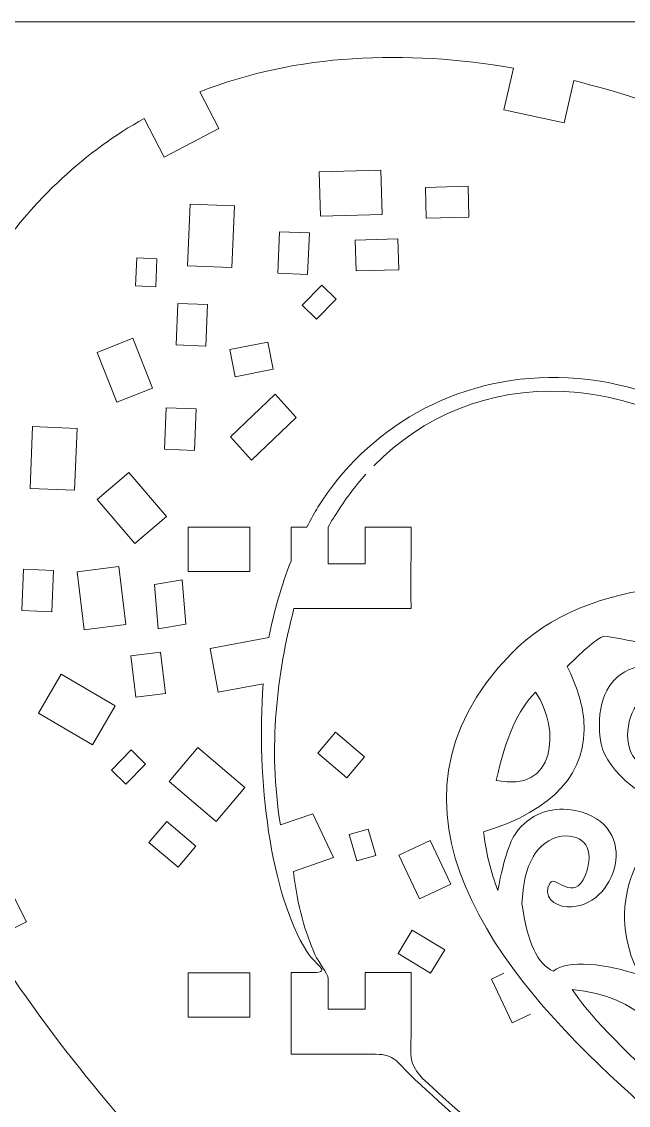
# Model space of a CAD drawing. Header units: millimetres. Extents: x -135 to 135, y -162 to 162.
# Drawn here: x -74.6 to -25.5, y 74.7 to 162.5 of the extents above; entities that cross this region are included whole.
import ezdxf

# ---------------------------------------------------------------- set-up
doc = ezdxf.new("R2010")
doc.units = ezdxf.units.MM
doc.header["$MEASUREMENT"] = 0
doc.layers.add('layer 1', color=7, linetype='Continuous')

msp = doc.modelspace()

# ---------------------------------------------------------------- linework, layer by layer
at = {"layer": 'layer 1', "color": 250, "lineweight": 20}
msp.add_open_spline([(-135, -162.5), (-135, -162.5), (135, -162.5), (135, -162.5), (135, -162.5), (135, -162.5), (135, 162.5), (135, 162.5), (135, 162.5), (135, 162.5), (-135, 162.5), (-135, 162.5), (-135, 162.5), (-135, 162.5), (-135, -162.5), (-135, -162.5), (-135, -162.5), (-135, -162.5), (-135, -162.5), (-135, -162.5)], degree=3, knots=[0, 0, 0, 0, 0.1666667, 0.1666667, 0.1666667, 0.1666667, 0.3333333, 0.3333333, 0.3333333, 0.3333333, 0.5, 0.5, 0.5, 0.5, 0.6666667, 0.6666667, 0.6666667, 0.6666667, 1, 1, 1, 1], dxfattribs=at)
at = {"layer": 'layer 1', "lineweight": 20}
for points, knots in [([(-0.9252, 12.3382), (-0.9252, 12.3382), (-3.4266, 12.3382), (-3.4266, 12.3382), (-3.4266, 12.3382), (-4.1761, 13.3114), (-8.1055, 17.864), (-8.8681, 18.7976), (-8.8681, 18.7976), (-8.8681, 18.7976), (-6.0453, 21.1256), (-6.0453, 21.1256), (-6.0453, 21.1256), (-6.0453, 21.1256), (-9.2788, 24.9394), (-9.2788, 24.9394), (-9.2788, 24.9394), (-9.2788, 24.9394), (-12.1046, 22.6088), (-12.1046, 22.6088), (-12.1046, 22.6088), (-18.5001, 29.8607), (-25.2744, 35.9847), (-32.1602, 41.8675), (-32.1602, 41.8675), (-32.1602, 41.8675), (-29.7579, 44.6517), (-29.7579, 44.6517), (-29.7579, 44.6517), (-29.7579, 44.6517), (-33.5477, 47.9132), (-33.5477, 47.9132), (-33.5477, 47.9132), (-33.5477, 47.9132), (-35.9752, 45.0998), (-35.9752, 45.0998), (-35.9752, 45.0998), (-42.3428, 50.4607), (-48.7632, 55.7558), (-55.028, 61.6768), (-55.028, 61.6768), (-55.028, 61.6768), (-52.5106, 64.1245), (-52.5106, 64.1245), (-52.5106, 64.1245), (-52.5106, 64.1245), (-55.9806, 67.7243), (-55.9806, 67.7243), (-55.9806, 67.7243), (-55.9806, 67.7243), (-58.6165, 65.1615), (-58.6165, 65.1615), (-58.6165, 65.1615), (-64.7827, 71.3171), (-70.7555, 78.2223), (-76.329, 86.5613), (-76.329, 86.5613), (-76.6544, 87.0482), (-76.9695, 87.5399), (-77.2764, 88.0352), (-77.2764, 88.0352), (-77.2764, 88.0352), (-74.2019, 89.5773), (-74.2019, 89.5773), (-74.2019, 89.5773), (-74.2019, 89.5773), (-76.4511, 94.0429), (-76.4511, 94.0429), (-76.4511, 94.0429), (-76.4511, 94.0429), (-79.7019, 92.4123), (-79.7019, 92.4123), (-79.7019, 92.4123), (-85.1371, 103.4595), (-86.4009, 115.9919), (-83.8744, 127.2318), (-83.8744, 127.2318), (-83.8744, 127.2318), (-80.4991, 126.2621), (-80.4991, 126.2621), (-80.4991, 126.2621), (-80.4991, 126.2621), (-79.111, 131.0655), (-79.111, 131.0655), (-79.111, 131.0655), (-79.111, 131.0655), (-82.5318, 132.0483), (-82.5318, 132.0483), (-82.5318, 132.0483), (-81.2184, 135.967), (-79.4152, 139.6631), (-77.1374, 143.0028), (-77.1374, 143.0028), (-73.5841, 148.2127), (-69.3462, 152.0202), (-64.6683, 154.6662), (-64.6683, 154.6662), (-64.6683, 154.6662), (-63.0454, 151.5346), (-63.0454, 151.5346), (-63.0454, 151.5346), (-63.0454, 151.5346), (-58.6061, 153.8351), (-58.6061, 153.8351), (-58.6061, 153.8351), (-58.6061, 153.8351), (-60.1523, 156.819), (-60.1523, 156.819), (-60.1523, 156.819), (-52.2864, 159.9153), (-43.4924, 160.2366), (-34.7574, 158.7445), (-34.7574, 158.7445), (-34.7574, 158.7445), (-35.5314, 155.3679), (-35.5314, 155.3679), (-35.5314, 155.3679), (-35.5314, 155.3679), (-30.6459, 154.304), (-30.6459, 154.304), (-30.6459, 154.304), (-30.6459, 154.304), (-29.8624, 157.7218), (-29.8624, 157.7218), (-29.8624, 157.7218), (-26.4679, 156.8857), (-23.1105, 155.8012), (-19.8497, 154.5224), (-19.8497, 154.5224), (-14.9684, 152.6082), (-10.426, 150.353), (-6.9258, 148.0605), (-6.9258, 148.0605), (-6.9258, 148.0605), (-9.1026, 145.2171), (-9.1026, 145.2171), (-9.1026, 145.2171), (-9.1026, 145.2171), (-5.1537, 142.1503), (-5.1537, 142.1503), (-5.1537, 142.1503), (-5.1537, 142.1503), (-2.9541, 145.0233), (-2.9541, 145.0233), (-2.9541, 145.0233), (-2.9541, 145.0233), (-0.1877, 142.8481), (-0.1877, 142.8481)], [0, 0, 0, 0, 0.0263158, 0.0263158, 0.0263158, 0.0263158, 0.0526316, 0.0526316, 0.0526316, 0.0526316, 0.0789474, 0.0789474, 0.0789474, 0.0789474, 0.1052632, 0.1052632, 0.1052632, 0.1052632, 0.1315789, 0.1315789, 0.1315789, 0.1315789, 0.1578947, 0.1578947, 0.1578947, 0.1578947, 0.1842105, 0.1842105, 0.1842105, 0.1842105, 0.2105263, 0.2105263, 0.2105263, 0.2105263, 0.2368421, 0.2368421, 0.2368421, 0.2368421, 0.2631579, 0.2631579, 0.2631579, 0.2631579, 0.2894737, 0.2894737, 0.2894737, 0.2894737, 0.3157895, 0.3157895, 0.3157895, 0.3157895, 0.3421053, 0.3421053, 0.3421053, 0.3421053, 0.3684211, 0.3684211, 0.3684211, 0.3684211, 0.3947368, 0.3947368, 0.3947368, 0.3947368, 0.4210526, 0.4210526, 0.4210526, 0.4210526, 0.4473684, 0.4473684, 0.4473684, 0.4473684, 0.4736842, 0.4736842, 0.4736842, 0.4736842, 0.5, 0.5, 0.5, 0.5, 0.5263158, 0.5263158, 0.5263158, 0.5263158, 0.5526316, 0.5526316, 0.5526316, 0.5526316, 0.5789474, 0.5789474, 0.5789474, 0.5789474, 0.6052632, 0.6052632, 0.6052632, 0.6052632, 0.6315789, 0.6315789, 0.6315789, 0.6315789, 0.6578947, 0.6578947, 0.6578947, 0.6578947, 0.6842105, 0.6842105, 0.6842105, 0.6842105, 0.7105263, 0.7105263, 0.7105263, 0.7105263, 0.7368421, 0.7368421, 0.7368421, 0.7368421, 0.7631579, 0.7631579, 0.7631579, 0.7631579, 0.7894737, 0.7894737, 0.7894737, 0.7894737, 0.8157895, 0.8157895, 0.8157895, 0.8157895, 0.8421053, 0.8421053, 0.8421053, 0.8421053, 0.8684211, 0.8684211, 0.8684211, 0.8684211, 0.8947368, 0.8947368, 0.8947368, 0.8947368, 0.9210526, 0.9210526, 0.9210526, 0.9210526, 0.9473684, 0.9473684, 0.9473684, 0.9473684, 1, 1, 1, 1]), ([(-50.4866, 150.3399), (-50.4866, 150.3399), (-45.4884, 150.4717), (-45.4884, 150.4717), (-45.4884, 150.4717), (-45.4884, 150.4717), (-45.3935, 146.8728), (-45.3935, 146.8728), (-45.3935, 146.8728), (-45.3935, 146.8728), (-50.3918, 146.7411), (-50.3918, 146.7411), (-50.3918, 146.7411), (-50.3918, 146.7411), (-50.4866, 150.3399), (-50.4866, 150.3399)], [0, 0, 0, 0, 0.2, 0.2, 0.2, 0.2, 0.4, 0.4, 0.4, 0.4, 0.6, 0.6, 0.6, 0.6, 1, 1, 1, 1]), ([(-41.8829, 149.0747), (-41.8829, 149.0747), (-38.4266, 149.1658), (-38.4266, 149.1658), (-38.4266, 149.1658), (-38.4266, 149.1658), (-38.3609, 146.6772), (-38.3609, 146.6772), (-38.3609, 146.6772), (-38.3609, 146.6772), (-41.8174, 146.5861), (-41.8174, 146.5861), (-41.8174, 146.5861), (-41.8174, 146.5861), (-41.8829, 149.0747), (-41.8829, 149.0747)], [0, 0, 0, 0, 0.2, 0.2, 0.2, 0.2, 0.4, 0.4, 0.4, 0.4, 0.6, 0.6, 0.6, 0.6, 1, 1, 1, 1]), ([(-57.3533, 147.58), (-57.3533, 147.58), (-57.5571, 142.5843), (-57.5571, 142.5843), (-57.5571, 142.5843), (-57.5571, 142.5843), (-61.1542, 142.7309), (-61.1542, 142.7309), (-61.1542, 142.7309), (-61.1542, 142.7309), (-60.9504, 147.7267), (-60.9504, 147.7267), (-60.9504, 147.7267), (-60.9504, 147.7267), (-57.3533, 147.58), (-57.3533, 147.58)], [0, 0, 0, 0, 0.2, 0.2, 0.2, 0.2, 0.4, 0.4, 0.4, 0.4, 0.6, 0.6, 0.6, 0.6, 1, 1, 1, 1]), ([(-51.2871, 145.383), (-51.2871, 145.383), (-51.4241, 142.024), (-51.4241, 142.024), (-51.4241, 142.024), (-51.4241, 142.024), (-53.8426, 142.1226), (-53.8426, 142.1226), (-53.8426, 142.1226), (-53.8426, 142.1226), (-53.7056, 145.4816), (-53.7056, 145.4816), (-53.7056, 145.4816), (-53.7056, 145.4816), (-51.2871, 145.383), (-51.2871, 145.383)], [0, 0, 0, 0, 0.2, 0.2, 0.2, 0.2, 0.4, 0.4, 0.4, 0.4, 0.6, 0.6, 0.6, 0.6, 1, 1, 1, 1]), ([(-47.5715, 144.807), (-47.5715, 144.807), (-44.1152, 144.8982), (-44.1152, 144.8982), (-44.1152, 144.8982), (-44.1152, 144.8982), (-44.0495, 142.4095), (-44.0495, 142.4095), (-44.0495, 142.4095), (-44.0495, 142.4095), (-47.506, 142.3184), (-47.506, 142.3184), (-47.506, 142.3184), (-47.506, 142.3184), (-47.5715, 144.807), (-47.5715, 144.807)], [0, 0, 0, 0, 0.2, 0.2, 0.2, 0.2, 0.4, 0.4, 0.4, 0.4, 0.6, 0.6, 0.6, 0.6, 1, 1, 1, 1]), ([(-46.0619, 126.5301), (-38.2408, 134.4783), (-24.559, 135.9436), (-10.566, 122.5654), (-10.566, 122.5654), (-8.7795, 120.8575), (-6.9285, 119.8822), (-4.0316, 115.6225), (-4.0316, 115.6225), (2.1969, 126.797), (9.6764, 133.627), (18.7142, 137.765), (18.7142, 137.765), (29.9776, 142.6809), (44.8275, 144.4035), (55.9838, 138.0173), (55.9838, 138.0173), (55.9838, 138.0173), (55.2033, 135.9069), (55.2033, 135.9069), (55.2033, 135.9069), (55.2033, 135.9069), (58.1343, 134.823), (58.1343, 134.823), (58.1343, 134.823), (58.1343, 134.823), (58.7319, 136.4391), (58.7319, 136.4391), (58.7319, 136.4391), (58.8835, 136.3307), (59.8317, 135.7394), (60.7587, 134.8227), (60.7587, 134.8227), (65.808, 130.5491), (69.9962, 123.5402), (70.9314, 116.9582), (70.9314, 116.9582), (70.9314, 116.9582), (70.2239, 117.0408), (70.2239, 117.0408), (70.2239, 117.0408), (70.2239, 117.0408), (69.8342, 113.7017), (69.8342, 113.7017), (69.8342, 113.7017), (69.8342, 113.7017), (71.1599, 113.547), (71.1599, 113.547), (71.1599, 113.547), (71.147, 111.8057), (70.9353, 110.0066), (70.4929, 108.154), (70.4929, 108.154), (70.4929, 108.154), (70.1153, 109.1215), (70.1153, 109.1215), (70.1153, 109.1215), (70.1153, 109.1215), (65.3822, 107.2739), (65.3822, 107.2739), (65.3822, 107.2739), (65.3822, 107.2739), (66.7124, 103.866), (66.7124, 103.866), (66.7124, 103.866), (66.7124, 103.866), (69.5149, 104.96), (69.5149, 104.96), (69.5149, 104.96), (66.3394, 96.4612), (58.2198, 86.9459), (42.2051, 76.7549), (42.2051, 76.7549), (32.7884, 70.7626), (20.1123, 64.6867), (10.7083, 55.1359)], [0, 0, 0, 0, 0.05, 0.05, 0.05, 0.05, 0.1, 0.1, 0.1, 0.1, 0.15, 0.15, 0.15, 0.15, 0.2, 0.2, 0.2, 0.2, 0.25, 0.25, 0.25, 0.25, 0.3, 0.3, 0.3, 0.3, 0.35, 0.35, 0.35, 0.35, 0.4, 0.4, 0.4, 0.4, 0.45, 0.45, 0.45, 0.45, 0.5, 0.5, 0.5, 0.5, 0.55, 0.55, 0.55, 0.55, 0.6, 0.6, 0.6, 0.6, 0.65, 0.65, 0.65, 0.65, 0.7, 0.7, 0.7, 0.7, 0.75, 0.75, 0.75, 0.75, 0.8, 0.8, 0.8, 0.8, 0.85, 0.85, 0.85, 0.85, 0.9, 0.9, 0.9, 0.9, 1, 1, 1, 1]), ([(-63.6279, 143.2927), (-63.6279, 143.2927), (-63.7203, 141.0231), (-63.7203, 141.0231), (-63.7203, 141.0231), (-63.7203, 141.0231), (-65.3543, 141.0896), (-65.3543, 141.0896), (-65.3543, 141.0896), (-65.3543, 141.0896), (-65.2619, 143.3592), (-65.2619, 143.3592), (-65.2619, 143.3592), (-65.2619, 143.3592), (-63.6279, 143.2927), (-63.6279, 143.2927)], [0, 0, 0, 0, 0.2, 0.2, 0.2, 0.2, 0.4, 0.4, 0.4, 0.4, 0.6, 0.6, 0.6, 0.6, 1, 1, 1, 1]), ([(-49.1053, 140.0176), (-49.1053, 140.0176), (-50.6943, 138.3944), (-50.6943, 138.3944), (-50.6943, 138.3944), (-50.6943, 138.3944), (-51.8629, 139.5384), (-51.8629, 139.5384), (-51.8629, 139.5384), (-51.8629, 139.5384), (-50.274, 141.1615), (-50.274, 141.1615), (-50.274, 141.1615), (-50.274, 141.1615), (-49.1053, 140.0176), (-49.1053, 140.0176)], [0, 0, 0, 0, 0.2, 0.2, 0.2, 0.2, 0.4, 0.4, 0.4, 0.4, 0.6, 0.6, 0.6, 0.6, 1, 1, 1, 1]), ([(-51.4856, 121.5548), (-51.1549, 122.1865), (-50.8139, 122.8071), (-50.5914, 123.1675), (-50.5914, 123.1675), (-42.8291, 135.7385), (-21.8995, 140.7366), (-4.1735, 116.8562)], [0, 0, 0, 0, 0.3333333, 0.3333333, 0.3333333, 0.3333333, 1, 1, 1, 1]), ([(-59.5288, 139.5831), (-59.5288, 139.5831), (-59.6657, 136.2242), (-59.6657, 136.2242), (-59.6657, 136.2242), (-59.6657, 136.2242), (-62.0843, 136.3228), (-62.0843, 136.3228), (-62.0843, 136.3228), (-62.0843, 136.3228), (-61.9472, 139.6817), (-61.9472, 139.6817), (-61.9472, 139.6817), (-61.9472, 139.6817), (-59.5288, 139.5831), (-59.5288, 139.5831)], [0, 0, 0, 0, 0.2, 0.2, 0.2, 0.2, 0.4, 0.4, 0.4, 0.4, 0.6, 0.6, 0.6, 0.6, 1, 1, 1, 1]), ([(-65.5769, 136.855), (-65.5769, 136.855), (-63.9796, 132.826), (-63.9796, 132.826), (-63.9796, 132.826), (-63.9796, 132.826), (-66.8804, 131.6758), (-66.8804, 131.6758), (-66.8804, 131.6758), (-66.8804, 131.6758), (-68.4777, 135.7048), (-68.4777, 135.7048), (-68.4777, 135.7048), (-68.4777, 135.7048), (-65.5769, 136.855), (-65.5769, 136.855)], [0, 0, 0, 0, 0.2, 0.2, 0.2, 0.2, 0.4, 0.4, 0.4, 0.4, 0.6, 0.6, 0.6, 0.6, 1, 1, 1, 1]), ([(-52.7685, 118.8035), (-53.5222, 116.8987), (-54.184, 114.6522), (-54.5547, 112.6202), (-54.5547, 112.6202), (-54.5547, 112.6202), (-59.3285, 111.717), (-59.3285, 111.717), (-59.3285, 111.717), (-59.3285, 111.717), (-58.6592, 108.1797), (-58.6592, 108.1797), (-58.6592, 108.1797), (-58.6592, 108.1797), (-55.0291, 108.8665), (-55.0291, 108.8665), (-55.0291, 108.8665), (-55.6, 101.1517), (-54.4485, 91.8709), (-51.4828, 87.1825), (-51.4828, 87.1825), (-50.6503, 85.8661), (-49.2961, 85.4723), (-51.332, 85.4723), (-51.332, 85.4723), (-51.332, 85.4723), (-52.7686, 85.4723), (-52.7686, 85.4723), (-52.7686, 85.4723), (-52.7686, 85.4723), (-52.7686, 78.8723), (-52.7686, 78.8723), (-52.7686, 78.8723), (-52.7686, 78.8723), (-46.2441, 78.8723), (-46.2441, 78.8723), (-46.2441, 78.8723), (-44.394, 78.8723), (-44.4536, 78.4893), (-43.1178, 77.1919), (-43.1178, 77.1919), (-38.9081, 73.1025), (-29.5873, 65.4332), (-27.6296, 63.2268), (-27.6296, 63.2268), (-16.3251, 50.4869), (-7.3887, 32.7259), (-2.8263, 28.2318), (-2.8263, 28.2318), (1.2325, 46.7595), (14.6036, 60.7068), (36.9755, 72.1786), (36.9755, 72.1786), (45.994, 76.8031), (55.9566, 83.6764), (63.2412, 91.6553), (63.2412, 91.6553), (70.4492, 99.5503), (73.2814, 108.32), (72.5804, 116.352), (72.5804, 116.352), (72.5804, 116.352), (72.628, 116.7602), (72.628, 116.7602), (72.628, 116.7602), (72.628, 116.7602), (72.5402, 116.7705), (72.5402, 116.7705), (72.5402, 116.7705), (72.299, 119.115), (71.757, 121.3939), (70.9333, 123.5665), (70.9333, 123.5665), (70.9333, 123.5665), (73.1307, 123.3101), (73.1307, 123.3101), (73.1307, 123.3101), (73.1307, 123.3101), (73.7102, 128.2763), (73.7102, 128.2763), (73.7102, 128.2763), (73.7102, 128.2763), (70.1344, 128.6936), (70.1344, 128.6936), (70.1344, 128.6936), (70.1344, 128.6936), (69.8297, 126.0825), (69.8297, 126.0825), (69.8297, 126.0825), (68.7104, 128.3207), (67.2782, 130.4186), (65.556, 132.3244), (65.556, 132.3244), (65.556, 132.3244), (67.2913, 131.2973), (67.2913, 131.2973), (67.2913, 131.2973), (67.2913, 131.2973), (69.4987, 135.0271), (69.4987, 135.0271), (69.4987, 135.0271), (69.4987, 135.0271), (66.8133, 136.6165), (66.8133, 136.6165), (66.8133, 136.6165), (66.8133, 136.6165), (64.7697, 133.1636), (64.7697, 133.1636), (64.7697, 133.1636), (64.2267, 133.7186), (62.6376, 135.5032), (61.4786, 136.2196)], [0, 0, 0, 0, 0.0344828, 0.0344828, 0.0344828, 0.0344828, 0.0689655, 0.0689655, 0.0689655, 0.0689655, 0.1034483, 0.1034483, 0.1034483, 0.1034483, 0.137931, 0.137931, 0.137931, 0.137931, 0.1724138, 0.1724138, 0.1724138, 0.1724138, 0.2068966, 0.2068966, 0.2068966, 0.2068966, 0.2413793, 0.2413793, 0.2413793, 0.2413793, 0.2758621, 0.2758621, 0.2758621, 0.2758621, 0.3103448, 0.3103448, 0.3103448, 0.3103448, 0.3448276, 0.3448276, 0.3448276, 0.3448276, 0.3793103, 0.3793103, 0.3793103, 0.3793103, 0.4137931, 0.4137931, 0.4137931, 0.4137931, 0.4482759, 0.4482759, 0.4482759, 0.4482759, 0.4827586, 0.4827586, 0.4827586, 0.4827586, 0.5172414, 0.5172414, 0.5172414, 0.5172414, 0.5517241, 0.5517241, 0.5517241, 0.5517241, 0.5862069, 0.5862069, 0.5862069, 0.5862069, 0.6206897, 0.6206897, 0.6206897, 0.6206897, 0.6551724, 0.6551724, 0.6551724, 0.6551724, 0.6896552, 0.6896552, 0.6896552, 0.6896552, 0.7241379, 0.7241379, 0.7241379, 0.7241379, 0.7586207, 0.7586207, 0.7586207, 0.7586207, 0.7931034, 0.7931034, 0.7931034, 0.7931034, 0.8275862, 0.8275862, 0.8275862, 0.8275862, 0.862069, 0.862069, 0.862069, 0.862069, 0.8965517, 0.8965517, 0.8965517, 0.8965517, 0.9310345, 0.9310345, 0.9310345, 0.9310345, 1, 1, 1, 1]), ([(-57.7258, 135.9335), (-57.7258, 135.9335), (-54.6616, 136.546), (-54.6616, 136.546), (-54.6616, 136.546), (-54.6616, 136.546), (-54.2205, 134.3396), (-54.2205, 134.3396), (-54.2205, 134.3396), (-54.2205, 134.3396), (-57.2849, 133.7271), (-57.2849, 133.7271), (-57.2849, 133.7271), (-57.2849, 133.7271), (-57.7258, 135.9335), (-57.7258, 135.9335)], [0, 0, 0, 0, 0.2, 0.2, 0.2, 0.2, 0.4, 0.4, 0.4, 0.4, 0.6, 0.6, 0.6, 0.6, 1, 1, 1, 1]), ([(-52.3549, 130.4314), (-52.3549, 130.4314), (-55.9679, 126.9874), (-55.9679, 126.9874), (-55.9679, 126.9874), (-55.9679, 126.9874), (-57.6761, 128.8729), (-57.6761, 128.8729), (-57.6761, 128.8729), (-57.6761, 128.8729), (-54.0631, 132.3169), (-54.0631, 132.3169), (-54.0631, 132.3169), (-54.0631, 132.3169), (-52.3549, 130.4314), (-52.3549, 130.4314)], [0, 0, 0, 0, 0.2, 0.2, 0.2, 0.2, 0.4, 0.4, 0.4, 0.4, 0.6, 0.6, 0.6, 0.6, 1, 1, 1, 1]), ([(-60.4602, 131.1285), (-60.4602, 131.1285), (-60.5972, 127.7695), (-60.5972, 127.7695), (-60.5972, 127.7695), (-60.5972, 127.7695), (-63.0157, 127.8681), (-63.0157, 127.8681), (-63.0157, 127.8681), (-63.0157, 127.8681), (-62.8786, 131.2271), (-62.8786, 131.2271), (-62.8786, 131.2271), (-62.8786, 131.2271), (-60.4602, 131.1285), (-60.4602, 131.1285)], [0, 0, 0, 0, 0.2, 0.2, 0.2, 0.2, 0.4, 0.4, 0.4, 0.4, 0.6, 0.6, 0.6, 0.6, 1, 1, 1, 1]), ([(-70.0955, 129.5485), (-70.0955, 129.5485), (-70.2992, 124.5527), (-70.2992, 124.5527), (-70.2992, 124.5527), (-70.2992, 124.5527), (-73.8963, 124.6994), (-73.8963, 124.6994), (-73.8963, 124.6994), (-73.8963, 124.6994), (-73.6925, 129.6952), (-73.6925, 129.6952), (-73.6925, 129.6952), (-73.6925, 129.6952), (-70.0955, 129.5485), (-70.0955, 129.5485)], [0, 0, 0, 0, 0.2, 0.2, 0.2, 0.2, 0.4, 0.4, 0.4, 0.4, 0.6, 0.6, 0.6, 0.6, 1, 1, 1, 1]), ([(-65.9075, 125.9864), (-65.9075, 125.9864), (-62.8616, 122.4199), (-62.8616, 122.4199), (-62.8616, 122.4199), (-62.8616, 122.4199), (-65.4295, 120.2268), (-65.4295, 120.2268), (-65.4295, 120.2268), (-65.4295, 120.2268), (-68.4755, 123.7933), (-68.4755, 123.7933), (-68.4755, 123.7933), (-68.4755, 123.7933), (-65.9075, 125.9864), (-65.9075, 125.9864)], [0, 0, 0, 0, 0.2, 0.2, 0.2, 0.2, 0.4, 0.4, 0.4, 0.4, 0.6, 0.6, 0.6, 0.6, 1, 1, 1, 1]), ([(-26.3189, 61.7657), (-28.0914, 64.2602), (-32.6095, 68.6677), (-35.368, 70.9563), (-35.368, 70.9563), (-37.5862, 72.7966), (-41.8164, 76.5536), (-42.2395, 77.0366), (-42.2395, 77.0366), (-43.2786, 78.2233), (-43.0486, 78.8109), (-43.0486, 80.3356), (-43.0486, 80.3356), (-43.0486, 80.3356), (-43.0486, 85.4723), (-43.0486, 85.4723), (-43.0486, 85.4723), (-43.0486, 85.4723), (-46.7686, 85.4723), (-46.7686, 85.4723), (-46.7686, 85.4723), (-46.7686, 85.4723), (-46.7686, 82.5033), (-46.7686, 82.5033), (-46.7686, 82.5033), (-46.7686, 82.5033), (-49.7686, 82.5033), (-49.7686, 82.5033), (-49.7686, 82.5033), (-49.7686, 82.5033), (-49.767, 84.9618), (-49.767, 84.9618), (-49.767, 84.9618), (-49.7738, 85.4468), (-50.5085, 86.2205), (-50.8362, 86.9458), (-50.8362, 86.9458), (-51.625, 88.6914), (-52.2357, 90.8429), (-52.5783, 93.6528), (-52.5783, 93.6528), (-52.5783, 93.6528), (-49.3273, 94.7957), (-49.3273, 94.7957), (-49.3273, 94.7957), (-49.3273, 94.7957), (-50.999, 98.3345), (-50.999, 98.3345), (-50.999, 98.3345), (-50.999, 98.3345), (-53.6314, 97.4368), (-53.6314, 97.4368), (-53.6314, 97.4368), (-54.6495, 103.7257), (-53.9057, 109.6906), (-52.5359, 114.959), (-52.5359, 114.959), (-52.5359, 114.959), (-43.0486, 114.9633), (-43.0486, 114.9633), (-43.0486, 114.9633), (-43.0486, 114.9633), (-43.0707, 116.0012), (-43.0707, 116.0012), (-43.0707, 116.0012), (-43.0707, 116.0012), (-43.0486, 121.5633), (-43.0486, 121.5633), (-43.0486, 121.5633), (-43.0486, 121.5633), (-46.7686, 121.5633), (-46.7686, 121.5633), (-46.7686, 121.5633), (-46.7686, 121.5633), (-46.7686, 118.5943), (-46.7686, 118.5943), (-46.7686, 118.5943), (-46.7686, 118.5943), (-49.7686, 118.5943), (-49.7686, 118.5943), (-49.7686, 118.5943), (-49.7686, 118.5943), (-49.7685, 121.5548), (-49.7685, 121.5548), (-49.7685, 121.5548), (-49.4831, 122.1027), (-49.2943, 122.34), (-49.142, 122.5878), (-49.142, 122.5878), (-48.4241, 123.7555), (-47.6081, 124.8463), (-46.7055, 125.8468)], [0, 0, 0, 0, 0.0416667, 0.0416667, 0.0416667, 0.0416667, 0.0833333, 0.0833333, 0.0833333, 0.0833333, 0.125, 0.125, 0.125, 0.125, 0.1666667, 0.1666667, 0.1666667, 0.1666667, 0.2083333, 0.2083333, 0.2083333, 0.2083333, 0.25, 0.25, 0.25, 0.25, 0.2916667, 0.2916667, 0.2916667, 0.2916667, 0.3333333, 0.3333333, 0.3333333, 0.3333333, 0.375, 0.375, 0.375, 0.375, 0.4166667, 0.4166667, 0.4166667, 0.4166667, 0.4583333, 0.4583333, 0.4583333, 0.4583333, 0.5, 0.5, 0.5, 0.5, 0.5416667, 0.5416667, 0.5416667, 0.5416667, 0.5833333, 0.5833333, 0.5833333, 0.5833333, 0.625, 0.625, 0.625, 0.625, 0.6666667, 0.6666667, 0.6666667, 0.6666667, 0.7083333, 0.7083333, 0.7083333, 0.7083333, 0.75, 0.75, 0.75, 0.75, 0.7916667, 0.7916667, 0.7916667, 0.7916667, 0.8333333, 0.8333333, 0.8333333, 0.8333333, 0.875, 0.875, 0.875, 0.875, 0.9166667, 0.9166667, 0.9166667, 0.9166667, 1, 1, 1, 1]), ([(-61.1012, 121.5549), (-61.1012, 121.5549), (-56.1011, 121.5549), (-56.1011, 121.5549), (-56.1011, 121.5549), (-56.1011, 121.5549), (-56.1011, 117.9549), (-56.1011, 117.9549), (-56.1011, 117.9549), (-56.1011, 117.9549), (-61.1012, 117.9549), (-61.1012, 117.9549), (-61.1012, 117.9549), (-61.1012, 117.9549), (-61.1012, 121.5549), (-61.1012, 121.5549)], [0, 0, 0, 0, 0.2, 0.2, 0.2, 0.2, 0.4, 0.4, 0.4, 0.4, 0.6, 0.6, 0.6, 0.6, 1, 1, 1, 1]), ([(-61.1012, 121.5548), (-61.1012, 121.5548), (-56.1011, 121.5548), (-56.1011, 121.5548), (-56.1011, 121.5548), (-56.1011, 121.5548), (-56.1011, 117.9548), (-56.1011, 117.9548), (-56.1011, 117.9548), (-56.1011, 117.9548), (-61.1012, 117.9548), (-61.1012, 117.9548), (-61.1012, 117.9548), (-61.1012, 117.9548), (-61.1012, 121.5548), (-61.1012, 121.5548)], [0, 0, 0, 0, 0.2, 0.2, 0.2, 0.2, 0.4, 0.4, 0.4, 0.4, 0.6, 0.6, 0.6, 0.6, 1, 1, 1, 1]), ([(-51.4856, 121.5548), (-51.4856, 121.5548), (-52.7685, 121.5548), (-52.7685, 121.5548), (-52.7685, 121.5548), (-52.7685, 121.5548), (-52.7685, 118.7606), (-52.7685, 118.7606)], [0, 0, 0, 0, 0.3333333, 0.3333333, 0.3333333, 0.3333333, 1, 1, 1, 1]), ([(-72.0051, 118.0529), (-72.0051, 118.0529), (-72.142, 114.6939), (-72.142, 114.6939), (-72.142, 114.6939), (-72.142, 114.6939), (-74.5605, 114.7925), (-74.5605, 114.7925), (-74.5605, 114.7925), (-74.5605, 114.7925), (-74.4235, 118.1515), (-74.4235, 118.1515), (-74.4235, 118.1515), (-74.4235, 118.1515), (-72.0051, 118.0529), (-72.0051, 118.0529)], [0, 0, 0, 0, 0.2, 0.2, 0.2, 0.2, 0.4, 0.4, 0.4, 0.4, 0.6, 0.6, 0.6, 0.6, 1, 1, 1, 1]), ([(-66.7108, 118.3606), (-66.7108, 118.3606), (-66.1362, 113.6581), (-66.1362, 113.6581), (-66.1362, 113.6581), (-66.1362, 113.6581), (-69.5217, 113.2442), (-69.5217, 113.2442), (-69.5217, 113.2442), (-69.5217, 113.2442), (-70.0963, 117.9466), (-70.0963, 117.9466), (-70.0963, 117.9466), (-70.0963, 117.9466), (-66.7108, 118.3606), (-66.7108, 118.3606)], [0, 0, 0, 0, 0.2, 0.2, 0.2, 0.2, 0.4, 0.4, 0.4, 0.4, 0.6, 0.6, 0.6, 0.6, 1, 1, 1, 1]), ([(-61.5862, 117.2781), (-61.5862, 117.2781), (-61.2851, 113.6851), (-61.2851, 113.6851), (-61.2851, 113.6851), (-61.2851, 113.6851), (-63.5343, 113.3111), (-63.5343, 113.3111), (-63.5343, 113.3111), (-63.5343, 113.3111), (-63.8353, 116.9041), (-63.8353, 116.9041), (-63.8353, 116.9041), (-63.8353, 116.9041), (-61.5862, 117.2781), (-61.5862, 117.2781)], [0, 0, 0, 0, 0.2, 0.2, 0.2, 0.2, 0.4, 0.4, 0.4, 0.4, 0.6, 0.6, 0.6, 0.6, 1, 1, 1, 1]), ([(-20.6876, 116.7663), (-20.9239, 116.7499), (-22.3621, 116.6636), (-22.5971, 116.6412), (-22.5971, 116.6412), (-27.3766, 116.1842), (-31.8728, 114.4592), (-34.93, 111.3286), (-34.93, 111.3286), (-47.0897, 98.8769), (-35.6509, 85.0969), (-26.0388, 76.3393), (-26.0388, 76.3393), (-17.2785, 68.3577), (-14.1245, 63.446), (-12.9203, 61.0984), (-12.9203, 61.0984), (-12.0723, 59.4451), (-11.4197, 57.749), (-10.8827, 56.0309)], [0, 0, 0, 0, 0.1666667, 0.1666667, 0.1666667, 0.1666667, 0.3333333, 0.3333333, 0.3333333, 0.3333333, 0.5, 0.5, 0.5, 0.5, 0.6666667, 0.6666667, 0.6666667, 0.6666667, 1, 1, 1, 1]), ([(-21.3062, 98.5065), (-24.6649, 96.0634), (-27.4467, 90.7883), (-24.5412, 85.2531), (-24.5412, 85.2531), (-27.0502, 86.1803), (-30.5229, 86.5621), (-31.519, 85.5967), (-31.519, 85.5967), (-32.7917, 86.117), (-33.6409, 87.9286), (-34.0664, 91.0313), (-34.0664, 91.0313), (-33.9412, 94.2755), (-32.8784, 96.1085), (-30.8778, 96.5302), (-30.8778, 96.5302), (-29.0574, 96.6815), (-28.0822, 95.5303), (-28.9339, 93.3837), (-28.9339, 93.3837), (-29.863, 91.042), (-31.3861, 93.411), (-31.7886, 92.7442), (-31.7886, 92.7442), (-32.4557, 91.6395), (-31.465, 90.8687), (-30.4141, 90.8067), (-30.4141, 90.8067), (-26.444, 90.5725), (-24.222, 97.4826), (-29.764, 98.608), (-29.764, 98.608), (-31.4126, 98.9429), (-33.1829, 98.4835), (-34.3671, 97.0417), (-34.3671, 97.0417), (-35.0298, 96.2347), (-35.4719, 94.9475), (-36.0233, 92.1279), (-36.0233, 92.1279), (-36.6066, 93.6619), (-36.9924, 95.2423), (-37.1806, 96.8693), (-37.1806, 96.8693), (-31.462, 98.636), (-28.7527, 101.6608), (-29.0529, 105.9433), (-29.0529, 105.9433), (-29.214, 107.4086), (-29.6694, 108.8458), (-30.4188, 110.2551), (-30.4188, 110.2551), (-28.9775, 111.6867), (-27.9969, 112.5122), (-27.4774, 112.7318), (-27.4774, 112.7318), (-25.0003, 112.3618), (-22.045, 111.7935), (-20.035, 110.614), (-20.035, 110.614), (-17.1387, 108.9147), (-15.9068, 105.9818), (-17.1336, 103.5928), (-17.1336, 103.5928), (-17.9046, 102.0917), (-20.5447, 100.628), (-22.2908, 101.1468), (-22.2908, 101.1468), (-25.1424, 101.994), (-25.8606, 103.7748), (-25.3766, 105.8117), (-25.3766, 105.8117), (-24.8985, 107.8244), (-23.1561, 108.8684), (-21.7512, 108.1515), (-21.7512, 108.1515), (-20.8425, 107.6879), (-20.4343, 107.189), (-20.1608, 106.3817), (-20.1608, 106.3817), (-19.8842, 105.5656), (-18.6785, 105.7936), (-19.1779, 107.7071), (-19.1779, 107.7071), (-19.8247, 110.1854), (-23.1664, 111.0471), (-25.4302, 109.9989), (-25.4302, 109.9989), (-27.1889, 109.1846), (-28.0422, 107.3117), (-27.742, 104.4587), (-27.742, 104.4587), (-27.4934, 102.0966), (-24.7245, 99.672), (-21.3062, 98.5065)], [0, 0, 0, 0, 0.04, 0.04, 0.04, 0.04, 0.08, 0.08, 0.08, 0.08, 0.12, 0.12, 0.12, 0.12, 0.16, 0.16, 0.16, 0.16, 0.2, 0.2, 0.2, 0.2, 0.24, 0.24, 0.24, 0.24, 0.28, 0.28, 0.28, 0.28, 0.32, 0.32, 0.32, 0.32, 0.36, 0.36, 0.36, 0.36, 0.4, 0.4, 0.4, 0.4, 0.44, 0.44, 0.44, 0.44, 0.48, 0.48, 0.48, 0.48, 0.52, 0.52, 0.52, 0.52, 0.56, 0.56, 0.56, 0.56, 0.6, 0.6, 0.6, 0.6, 0.64, 0.64, 0.64, 0.64, 0.68, 0.68, 0.68, 0.68, 0.72, 0.72, 0.72, 0.72, 0.76, 0.76, 0.76, 0.76, 0.8, 0.8, 0.8, 0.8, 0.84, 0.84, 0.84, 0.84, 0.88, 0.88, 0.88, 0.88, 0.92, 0.92, 0.92, 0.92, 1, 1, 1, 1]), ([(-63.3479, 111.4215), (-63.3479, 111.4215), (-62.9402, 108.0846), (-62.9402, 108.0846), (-62.9402, 108.0846), (-62.9402, 108.0846), (-65.3428, 107.791), (-65.3428, 107.791), (-65.3428, 107.791), (-65.3428, 107.791), (-65.7505, 111.1279), (-65.7505, 111.1279), (-65.7505, 111.1279), (-65.7505, 111.1279), (-63.3479, 111.4215), (-63.3479, 111.4215)], [0, 0, 0, 0, 0.2, 0.2, 0.2, 0.2, 0.4, 0.4, 0.4, 0.4, 0.6, 0.6, 0.6, 0.6, 1, 1, 1, 1]), ([(-71.3855, 109.652), (-71.3855, 109.652), (-66.9994, 107.0874), (-66.9994, 107.0874), (-66.9994, 107.0874), (-66.9994, 107.0874), (-68.8458, 103.9292), (-68.8458, 103.9292), (-68.8458, 103.9292), (-68.8458, 103.9292), (-73.2321, 106.4939), (-73.2321, 106.4939), (-73.2321, 106.4939), (-73.2321, 106.4939), (-71.3855, 109.652), (-71.3855, 109.652)], [0, 0, 0, 0, 0.2, 0.2, 0.2, 0.2, 0.4, 0.4, 0.4, 0.4, 0.6, 0.6, 0.6, 0.6, 1, 1, 1, 1]), ([(-36.1467, 101.047), (-35.4285, 104.4445), (-34.368, 106.8216), (-32.9648, 108.1782), (-32.9648, 108.1782), (-30.903, 105.1659), (-31.3554, 99.9552), (-36.1467, 101.047)], [0, 0, 0, 0, 0.3333333, 0.3333333, 0.3333333, 0.3333333, 1, 1, 1, 1]), ([(-49.17, 104.9417), (-49.17, 104.9417), (-46.8161, 102.9526), (-46.8161, 102.9526), (-46.8161, 102.9526), (-46.8161, 102.9526), (-48.2484, 101.2577), (-48.2484, 101.2577), (-48.2484, 101.2577), (-48.2484, 101.2577), (-50.6023, 103.2468), (-50.6023, 103.2468), (-50.6023, 103.2468), (-50.6023, 103.2468), (-49.17, 104.9417), (-49.17, 104.9417)], [0, 0, 0, 0, 0.2, 0.2, 0.2, 0.2, 0.4, 0.4, 0.4, 0.4, 0.6, 0.6, 0.6, 0.6, 1, 1, 1, 1]), ([(-60.3189, 103.6982), (-60.3189, 103.6982), (-56.5, 100.471), (-56.5, 100.471), (-56.5, 100.471), (-56.5, 100.471), (-58.8237, 97.7213), (-58.8237, 97.7213), (-58.8237, 97.7213), (-58.8237, 97.7213), (-62.6426, 100.9485), (-62.6426, 100.9485), (-62.6426, 100.9485), (-62.6426, 100.9485), (-60.3189, 103.6982), (-60.3189, 103.6982)], [0, 0, 0, 0, 0.2, 0.2, 0.2, 0.2, 0.4, 0.4, 0.4, 0.4, 0.6, 0.6, 0.6, 0.6, 1, 1, 1, 1]), ([(-64.546, 102.3633), (-64.546, 102.3633), (-66.1351, 100.7401), (-66.1351, 100.7401), (-66.1351, 100.7401), (-66.1351, 100.7401), (-67.3036, 101.8841), (-67.3036, 101.8841), (-67.3036, 101.8841), (-67.3036, 101.8841), (-65.7147, 103.5072), (-65.7147, 103.5072), (-65.7147, 103.5072), (-65.7147, 103.5072), (-64.546, 102.3633), (-64.546, 102.3633)], [0, 0, 0, 0, 0.2, 0.2, 0.2, 0.2, 0.4, 0.4, 0.4, 0.4, 0.6, 0.6, 0.6, 0.6, 1, 1, 1, 1]), ([(-62.84, 97.7098), (-62.84, 97.7098), (-60.4861, 95.7206), (-60.4861, 95.7206), (-60.4861, 95.7206), (-60.4861, 95.7206), (-61.9184, 94.0258), (-61.9184, 94.0258), (-61.9184, 94.0258), (-61.9184, 94.0258), (-64.2723, 96.0149), (-64.2723, 96.0149), (-64.2723, 96.0149), (-64.2723, 96.0149), (-62.84, 97.7098), (-62.84, 97.7098)], [0, 0, 0, 0, 0.2, 0.2, 0.2, 0.2, 0.4, 0.4, 0.4, 0.4, 0.6, 0.6, 0.6, 0.6, 1, 1, 1, 1]), ([(-46.5256, 97.1013), (-46.5256, 97.1013), (-45.9025, 94.9698), (-45.9025, 94.9698), (-45.9025, 94.9698), (-45.9025, 94.9698), (-47.4373, 94.5212), (-47.4373, 94.5212), (-47.4373, 94.5212), (-47.4373, 94.5212), (-48.0604, 96.6527), (-48.0604, 96.6527), (-48.0604, 96.6527), (-48.0604, 96.6527), (-46.5256, 97.1013), (-46.5256, 97.1013)], [0, 0, 0, 0, 0.2, 0.2, 0.2, 0.2, 0.4, 0.4, 0.4, 0.4, 0.6, 0.6, 0.6, 0.6, 1, 1, 1, 1]), ([(-41.4924, 96.1844), (-41.4924, 96.1844), (-39.8207, 92.6456), (-39.8207, 92.6456), (-39.8207, 92.6456), (-39.8207, 92.6456), (-42.3688, 91.442), (-42.3688, 91.442), (-42.3688, 91.442), (-42.3688, 91.442), (-44.0405, 94.9808), (-44.0405, 94.9808), (-44.0405, 94.9808), (-44.0405, 94.9808), (-41.4924, 96.1844), (-41.4924, 96.1844)], [0, 0, 0, 0, 0.2, 0.2, 0.2, 0.2, 0.4, 0.4, 0.4, 0.4, 0.6, 0.6, 0.6, 0.6, 1, 1, 1, 1]), ([(-42.9562, 88.9114), (-42.9562, 88.9114), (-40.3204, 87.3146), (-40.3204, 87.3146), (-40.3204, 87.3146), (-40.3204, 87.3146), (-41.4702, 85.4167), (-41.4702, 85.4167), (-41.4702, 85.4167), (-41.4702, 85.4167), (-44.106, 87.0135), (-44.106, 87.0135), (-44.106, 87.0135), (-44.106, 87.0135), (-42.9562, 88.9114), (-42.9562, 88.9114)], [0, 0, 0, 0, 0.2, 0.2, 0.2, 0.2, 0.4, 0.4, 0.4, 0.4, 0.6, 0.6, 0.6, 0.6, 1, 1, 1, 1]), ([(-61.1012, 85.4639), (-61.1012, 85.4639), (-56.1011, 85.4639), (-56.1011, 85.4639), (-56.1011, 85.4639), (-56.1011, 85.4639), (-56.1011, 81.8639), (-56.1011, 81.8639), (-56.1011, 81.8639), (-56.1011, 81.8639), (-61.1012, 81.8639), (-61.1012, 81.8639), (-61.1012, 81.8639), (-61.1012, 81.8639), (-61.1012, 85.4639), (-61.1012, 85.4639)], [0, 0, 0, 0, 0.2, 0.2, 0.2, 0.2, 0.4, 0.4, 0.4, 0.4, 0.6, 0.6, 0.6, 0.6, 1, 1, 1, 1]), ([(-33.379, 82.1141), (-33.379, 82.1141), (-34.876, 81.407), (-34.876, 81.407), (-34.876, 81.407), (-34.876, 81.407), (-36.5477, 84.9458), (-36.5477, 84.9458), (-36.5477, 84.9458), (-36.5477, 84.9458), (-35.5491, 85.4174), (-35.5491, 85.4174)], [0, 0, 0, 0, 0.25, 0.25, 0.25, 0.25, 0.5, 0.5, 0.5, 0.5, 1, 1, 1, 1]), ([(-22.0646, 75.7771), (-21.846, 80.7046), (-24.4911, 83.4797), (-29.9993, 84.1022), (-29.9993, 84.1022), (-28.7375, 82.1737), (-26.0925, 79.3986), (-22.0646, 75.7771)], [0, 0, 0, 0, 0.3333333, 0.3333333, 0.3333333, 0.3333333, 1, 1, 1, 1])]:
    msp.add_open_spline(points, degree=3, knots=knots, dxfattribs=at)

doc.saveas('drawing.dxf')
